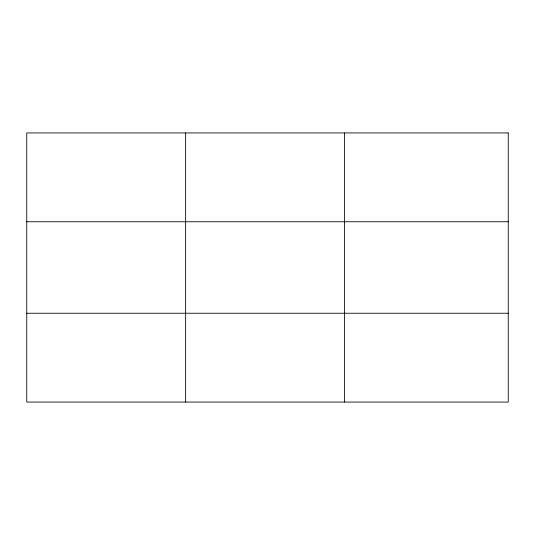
<?xml version="1.0" encoding="UTF-8"?>
<svg xmlns="http://www.w3.org/2000/svg" width="535" height="535" viewBox="0 0 535 535"><rect width="100%" height="100%" fill="white"/><g stroke="black" fill="none" stroke-linecap="round" stroke-linejoin="round"><path stroke-width="0.8" d="M185.645 132.934L185.645 402.066M344.54 132.934L344.54 402.066M26.75 221.751L508.25 221.751M26.75 313.249L508.25 313.249M508.25 132.934L508.25 402.066L26.75 402.066L26.75 132.934L508.25 132.934"/></g></svg>
